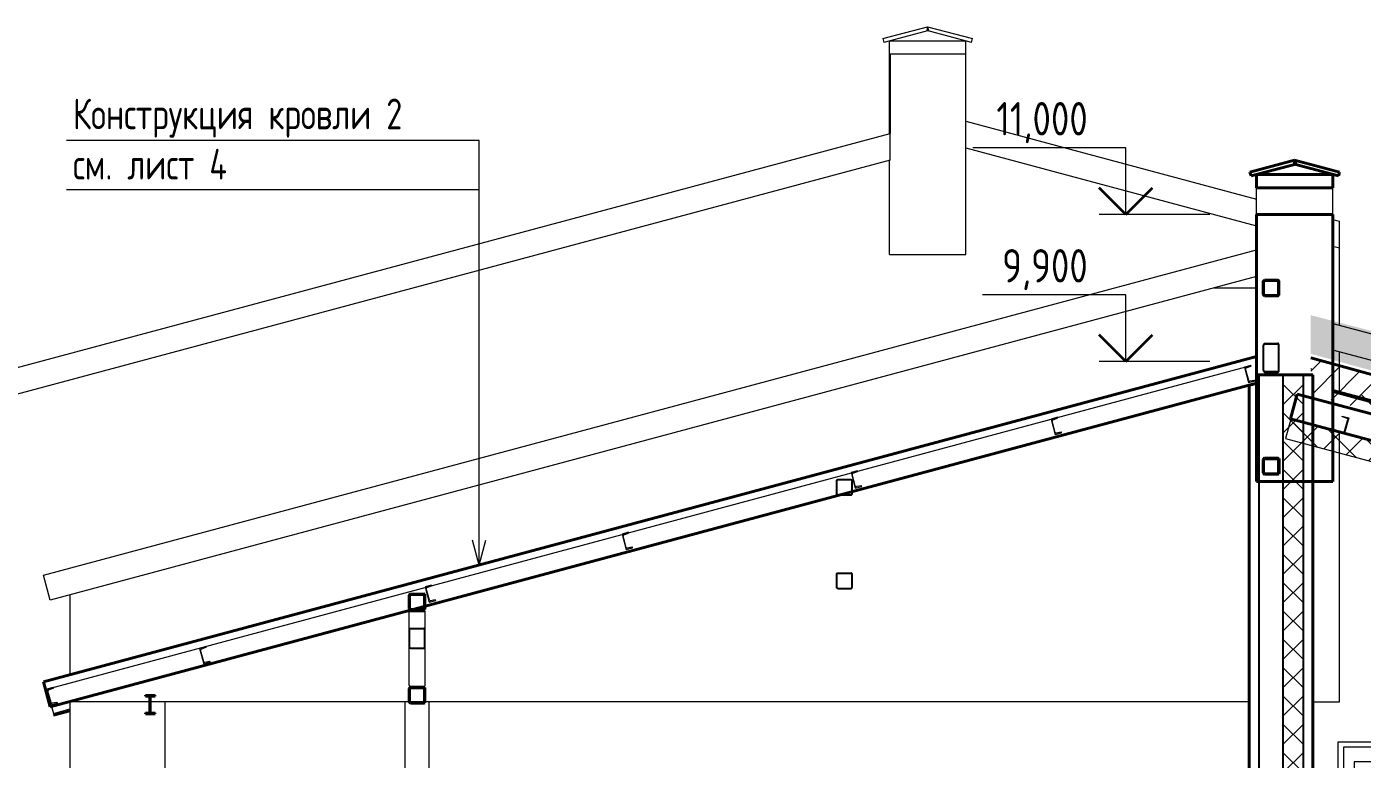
# Model space of a CAD drawing. Header units: millimetres. Extents: x 38742 to 132043, y -3942 to 12834.
# Drawn here: x 113421 to 123428, y 6778 to 12264 of the extents above; entities that cross this region are included whole.
import ezdxf

# ---------------------------------------------------------------- set-up
doc = ezdxf.new("R2010")
doc.units = ezdxf.units.MM
doc.header["$MEASUREMENT"] = 0
for name, color, linetype in [('- Спрятан', 7, 'Continuous'), ('Двери ArchiCAD', 7, 'Continuous'), ('колонны', 7, 'Continuous'), ('крыша', 7, 'Continuous'), ('Окна ArchiCAD', 7, 'Continuous'), ('отделка', 7, 'Continuous'), ('стены наруж', 7, 'Continuous'), ('стены02', 7, 'Continuous'), ('текст', 7, 'Continuous'), ('чертеж', 7, 'Continuous')]:
    doc.layers.add(name, color=color, linetype=linetype)
for name, color, linetype, lineweight in [('- Спрятан_Ном._пера__96', 7, 'Continuous', 13), ('- Спрятан_Ном._пера__98', 7, 'Continuous', 35), ('0_Ном._пера__95', 251, 'Continuous', 13), ('0_Ном._пера__97', 7, 'Continuous', 20), ('Двери ArchiCAD_Ном._пера__96', 7, 'Continuous', 13), ('Двери ArchiCAD_Ном._пера__97', 7, 'Continuous', 20), ('колонны_Ном._пера__96', 7, 'Continuous', 13), ('крыша_Ном._пера__96', 7, 'Continuous', 13), ('крыша_Ном._пера__97', 7, 'Continuous', 20), ('крыша_Ном._пера__99', 7, 'Continuous', 40), ('линии_Ном._пера__99', 7, 'Continuous', 40), ('Окна ArchiCAD_Ном._пера__96', 7, 'Continuous', 13), ('отделка_Ном._пера__96', 7, 'Continuous', 13), ('подп стены Инжзащита_Ном._пера__96', 7, 'Continuous', 13), ('подп стены Инжзащита_Ном._пера__97', 7, 'Continuous', 20), ('стены наруж_Ном._пера__1', 7, 'Continuous', 25), ('стены наруж_Ном._пера__95', 251, 'Continuous', 13), ('стены наруж_Ном._пера__99', 7, 'Continuous', 40), ('стены02_Ном._пера__91', 255, 'Continuous', 13), ('стены02_Ном._пера__96', 7, 'Continuous', 13), ('стены02_Ном._пера__99', 7, 'Continuous', 40), ('текст_Ном._пера__1', 7, 'Continuous', 25), ('текст_Ном._пера__96', 7, 'Continuous', 13), ('чертеж_Ном._пера__96', 7, 'Continuous', 13), ('чертеж_Ном._пера__98', 7, 'Continuous', 35)]:
    doc.layers.add(name, color=color, linetype=linetype, lineweight=lineweight)
doc.styles.add('СГЕНЕРИР_СТИЛЬ_1', font='gost_2_304-81_type.ttf')
pattern_1 = [(45, (50891.67, -142), (-106.06602, 106.06602), []), (135, (50891.67, -142), (106.06602, 106.06602), [])]

# ---------------------------------------------------------------- blocks, each defined once
blk = doc.blocks.new('Элемент разреза_61_3', base_point=(50892, -142))
at = {"layer": 'крыша_Ном._пера__99', "linetype": 'Continuous'}
for p, q in [((122891, 9327), (122941, 9513)), ((126147, 8654), (122941, 9513)), ((124751, 8828), (122891, 9327)), ((126097, 8467), (124817, 8810)), ((126097, 8467), (126147, 8654))]:
    blk.add_line(p, q, dxfattribs=at)
blk = doc.blocks.new('Элемент разреза_62_3', base_point=(50892, -142))
at = {"layer": 'крыша_Ном._пера__97', "linetype": 'Continuous'}
for p, q in [((123207, 10042), (126147, 9254)), ((126097, 9067), (123207, 9842)), ((126097, 9067), (126147, 9254))]:
    blk.add_line(p, q, dxfattribs=at)
blk = doc.blocks.new('Элемент разреза_66_3', base_point=(50892, -142))
at = {"layer": 'крыша_Ном._пера__99', "linetype": 'Continuous'}
for p, q in [((113547, 7358), (122637, 9794)), ((122637, 9594), (122637, 9794)), ((113597, 7171), (122637, 9594)), ((113597, 7171), (113547, 7358))]:
    blk.add_line(p, q, dxfattribs=at)
blk = doc.blocks.new('Элемент разреза_73_3', base_point=(50892, -142))
at = {"layer": 'колонны_Ном._пера__96', "linetype": 'Continuous'}
for p, q in [((116257, 4808), (116257, 7208)), ((116437, 4808), (116437, 7208))]:
    blk.add_line(p, q, dxfattribs=at)
blk = doc.blocks.new('Элемент разреза_74_3', base_point=(50892, -142))
at = {"layer": 'отделка_Ном._пера__96', "linetype": 'Continuous'}
for p, q in [((113747, 408), (113747, 7208)), ((114457, 7208), (114457, 4808))]:
    blk.add_line(p, q, dxfattribs=at)
blk = doc.blocks.new('Элемент разреза_78_3', base_point=(50892, -142))
at = {"layer": 'отделка_Ном._пера__96', "linetype": 'Continuous'}
for p, q in [((120457, 12058), (119891, 12058)), ((119891, 12058), (119891, 11465)), ((120457, 11558), (120457, 12058)), ((123257, 10028), (123257, 10608)), ((123257, 9534), (123257, 9828)), ((123257, 7208), (123257, 9228)), ((107747, 8012), (107747, 7208)), ((123057, 7208), (123257, 7208))]:
    blk.add_line(p, q, dxfattribs=at)
blk = doc.blocks.new('Элемент разреза_82_3', base_point=(50892, -142))
at = {"layer": 'крыша_Ном._пера__96', "linetype": 'Continuous'}
for p, q in [((113547, 8158), (122637, 10594)), ((122637, 10394), (113597, 7971)), ((113597, 7971), (113547, 8158))]:
    blk.add_line(p, q, dxfattribs=at)
blk = doc.blocks.new('Элемент разреза_83_3', base_point=(50892, -142))
at = {"layer": 'отделка_Ном._пера__96', "linetype": 'Continuous'}
for p, q in [((122318, 10308), (122637, 10308)), ((113747, 7412), (113747, 8012)), ((113747, 7208), (113747, 7212)), ((114345, 7208), (113747, 7208)), ((116288, 7208), (114350, 7208)), ((116403, 7208), (116293, 7208)), ((122582, 7208), (116408, 7208))]:
    blk.add_line(p, q, dxfattribs=at)
blk = doc.blocks.new('Элемент разреза_84_3', base_point=(50892, -142))
at = {"layer": 'крыша_Ном._пера__96', "linetype": 'Continuous'}
for p, q in [((107697, 8198), (119891, 11465)), ((119891, 11265), (119891, 11465)), ((119891, 11265), (107747, 8012)), ((107747, 8012), (107697, 8198))]:
    blk.add_line(p, q, dxfattribs=at)
blk = doc.blocks.new('Элемент разреза_90_3', base_point=(50892, -142))
at = {"layer": 'Двери ArchiCAD_Ном._пера__96', "linetype": 'Continuous'}
for p, q in [((123247, 4808), (123247, 6908)), ((123247, 6908), (124247, 6908)), ((124247, 6908), (124247, 4808))]:
    blk.add_line(p, q, dxfattribs=at)
at = {"layer": 'Двери ArchiCAD_Ном._пера__97', "linetype": 'Continuous'}
for p, q in [((123287, 6868), (123287, 4808)), ((124207, 6868), (123287, 6868)), ((124207, 4808), (124207, 6868)), ((123367, 6758), (123367, 5688)), ((124127, 6758), (123367, 6758)), ((124127, 5688), (124127, 6758)), ((123367, 5688), (124127, 5688)), ((123367, 5538), (123367, 4958)), ((124127, 5538), (123367, 5538)), ((124127, 4958), (124127, 5538)), ((123367, 4958), (124127, 4958))]:
    blk.add_line(p, q, dxfattribs=at)
blk = doc.blocks.new('Элемент разреза_101_3', base_point=(50892, -142))
at = {"layer": 'крыша_Ном._пера__96', "linetype": 'Continuous'}
for p, q in [((120457, 11558), (122637, 10974)), ((120457, 11358), (120457, 11558)), ((120457, 11358), (122637, 10774)), ((123207, 10821), (123257, 10808)), ((123257, 10608), (123257, 10808)), ((123207, 10621), (123257, 10608))]:
    blk.add_line(p, q, dxfattribs=at)
blk = doc.blocks.new('Элемент разреза_102_3', base_point=(50892, -142))
at = {"layer": 'стены02_Ном._пера__96', "linetype": 'Continuous'}
for p, q in [((119887, 11465), (119887, 12158)), ((119887, 12158), (120457, 12158)), ((120457, 12058), (120457, 12158)), ((120457, 10558), (120457, 11358)), ((119887, 10558), (119887, 11265)), ((119887, 10558), (120457, 10558))]:
    blk.add_line(p, q, dxfattribs=at)
blk = doc.blocks.new('Элемент разреза_103_3', base_point=(50892, -142))
at = {"layer": 'крыша_Ном._пера__96', "linetype": 'Continuous'}
for p, q in [((119837, 12175), (120172, 12264)), ((120180, 12236), (119845, 12147)), ((120180, 12236), (120172, 12264)), ((119837, 12175), (119845, 12147))]:
    blk.add_line(p, q, dxfattribs=at)
blk = doc.blocks.new('Элемент разреза_104_3', base_point=(50892, -142))
at = {"layer": 'крыша_Ном._пера__96', "linetype": 'Continuous'}
for p, q in [((120172, 12264), (120165, 12236)), ((120500, 12147), (120165, 12236)), ((120172, 12264), (120507, 12175)), ((120500, 12147), (120507, 12175))]:
    blk.add_line(p, q, dxfattribs=at)
blk = doc.blocks.new('Элемент разреза_105_3', base_point=(50892, -142))
at = {"layer": 'стены02_Ном._пера__99', "linetype": 'Continuous'}
for p, q in [((122637, 11158), (123207, 11158)), ((122637, 11058), (122637, 11158)), ((123207, 11058), (123207, 11158)), ((122637, 11058), (123207, 11058)), ((122637, 10858), (123207, 10858)), ((122637, 8858), (122637, 10858)), ((123207, 8858), (123207, 10858)), ((122637, 8858), (123207, 8858))]:
    blk.add_line(p, q, dxfattribs=at)
blk = doc.blocks.new('Элемент разреза_106_3', base_point=(50892, -142))
at = {"layer": 'крыша_Ном._пера__99', "linetype": 'Continuous'}
for p, q in [((122587, 11175), (122922, 11264)), ((122595, 11147), (122930, 11236)), ((122930, 11236), (122922, 11264)), ((122595, 11147), (122587, 11175))]:
    blk.add_line(p, q, dxfattribs=at)
blk = doc.blocks.new('Элемент разреза_107_3', base_point=(50892, -142))
at = {"layer": 'крыша_Ном._пера__99', "linetype": 'Continuous'}
for p, q in [((122922, 11234), (122922, 11264)), ((123257, 11175), (122922, 11264)), ((123250, 11147), (122922, 11234)), ((123250, 11147), (123257, 11175))]:
    blk.add_line(p, q, dxfattribs=at)
blk = doc.blocks.new('Элемент разреза_108_3', base_point=(50892, -142))
at = {"layer": 'Окна ArchiCAD_Ном._пера__96', "linetype": 'Continuous'}
for p, q in [((122637, 10858), (122637, 11058)), ((123207, 10858), (123207, 11058))]:
    blk.add_line(p, q, dxfattribs=at)
blk = doc.blocks.new('Элемент разреза_121_3', base_point=(50892, -142))
at = {"layer": '- Спрятан_Ном._пера__96', "linetype": 'Continuous', "lineweight": 25}
blk.add_hatch(color=7, dxfattribs=at).paths.add_polyline_path([(114384, 7118), (114384, 7125), (114357, 7125), (114352, 7127), (114350, 7132), (114350, 7244), (114352, 7249), (114357, 7251), (114384, 7251), (114384, 7258), (114311, 7258), (114311, 7251), (114338, 7251), (114343, 7249), (114345, 7244), (114345, 7132), (114343, 7127), (114338, 7125), (114311, 7125), (114311, 7118)])
at = {"layer": '- Спрятан_Ном._пера__98', "linetype": 'Continuous'}
for p, q in [((114311, 7258), (114384, 7258)), ((114311, 7251), (114311, 7258)), ((114311, 7251), (114338, 7251)), ((114343, 7249), (114338, 7251)), ((114345, 7244), (114343, 7249)), ((114345, 7132), (114345, 7244)), ((114350, 7244), (114352, 7249)), ((114350, 7132), (114350, 7244)), ((114352, 7249), (114357, 7251)), ((114357, 7251), (114384, 7251)), ((114384, 7251), (114384, 7258)), ((114311, 7125), (114338, 7125)), ((114311, 7118), (114311, 7125)), ((114311, 7118), (114384, 7118)), ((114338, 7125), (114343, 7127)), ((114343, 7127), (114345, 7132)), ((114352, 7127), (114350, 7132)), ((114357, 7125), (114352, 7127)), ((114357, 7125), (114384, 7125)), ((114384, 7118), (114384, 7125))]:
    blk.add_line(p, q, dxfattribs=at)
blk = doc.blocks.new('Элемент разреза_122_3', base_point=(50892, -142))
at = {"layer": '- Спрятан_Ном._пера__96', "linetype": 'Continuous'}
for p, q in [((113607, 7174), (113622, 7121)), ((113622, 7121), (113747, 7155)), ((113622, 7121), (113623, 7116)), ((113623, 7116), (113624, 7114)), ((113624, 7114), (113747, 7147)), ((113624, 7114), (113625, 7109)), ((113625, 7109), (113747, 7142)), ((113625, 7106), (113747, 7139)), ((113625, 7109), (113625, 7108)), ((113625, 7108), (113625, 7106)), ((113625, 7106), (113626, 7104)), ((113626, 7104), (113747, 7137))]:
    blk.add_line(p, q, dxfattribs=at)
blk = doc.blocks.new('Элемент разреза_123_3', base_point=(50892, -142))
at = {"layer": '- Спрятан_Ном._пера__96', "linetype": 'Continuous'}
for p, q in [((123207, 9548), (125916, 8822)), ((123207, 9546), (125915, 8821)), ((123207, 9543), (125914, 8817)), ((123207, 9536), (125913, 8811)), ((123207, 9527), (125910, 8802)), ((125910, 8802), (125912, 8808)), ((125912, 8808), (125913, 8811)), ((125913, 8811), (125914, 8817)), ((125914, 8817), (125915, 8818)), ((125915, 8821), (125916, 8822)), ((125915, 8818), (125915, 8821)), ((125889, 8723), (125910, 8802))]:
    blk.add_line(p, q, dxfattribs=at)
blk = doc.blocks.new('Элемент разреза_124_3', base_point=(50892, -142))
at = {"layer": '- Спрятан_Ном._пера__96', "linetype": 'Continuous', "lineweight": 25}
h = blk.add_hatch(color=7, dxfattribs=at)
h.paths.add_polyline_path([(116298, 7318), (116291, 7315), (116288, 7308), (116288, 7208), (116291, 7201), (116298, 7198), (116398, 7198), (116405, 7201), (116408, 7208), (116408, 7308), (116405, 7315), (116398, 7318)])
h.paths.add_polyline_path([(116298, 7313), (116398, 7313), (116401, 7312), (116403, 7308), (116403, 7208), (116401, 7204), (116398, 7203), (116298, 7203), (116294, 7204), (116293, 7208), (116293, 7308), (116294, 7312)], flags=0)
at = {"layer": '- Спрятан_Ном._пера__98', "linetype": 'Continuous'}
for p, q in [((116288, 7308), (116291, 7315)), ((116288, 7208), (116288, 7308)), ((116291, 7315), (116298, 7318)), ((116293, 7308), (116294, 7312)), ((116293, 7208), (116293, 7308)), ((116294, 7312), (116298, 7313)), ((116298, 7318), (116398, 7318)), ((116298, 7313), (116398, 7313)), ((116405, 7315), (116398, 7318)), ((116401, 7312), (116398, 7313)), ((116403, 7308), (116401, 7312)), ((116403, 7208), (116403, 7308)), ((116408, 7308), (116405, 7315)), ((116408, 7208), (116408, 7308)), ((116291, 7201), (116288, 7208)), ((116294, 7204), (116293, 7208)), ((116401, 7204), (116403, 7208)), ((116405, 7201), (116408, 7208)), ((116298, 7198), (116291, 7201)), ((116298, 7203), (116294, 7204)), ((116298, 7203), (116398, 7203)), ((116298, 7198), (116398, 7198)), ((116398, 7203), (116401, 7204)), ((116398, 7198), (116405, 7201))]:
    blk.add_line(p, q, dxfattribs=at)
blk = doc.blocks.new('Элемент разреза_125_3', base_point=(50892, -142))
at = {"layer": '- Спрятан_Ном._пера__96', "linetype": 'Continuous', "lineweight": 25}
h = blk.add_hatch(color=7, dxfattribs=at)
h.paths.add_polyline_path([(116298, 8018), (116291, 8015), (116288, 8008), (116288, 7908), (116291, 7901), (116298, 7898), (116398, 7898), (116405, 7901), (116408, 7908), (116408, 8008), (116405, 8015), (116398, 8018)])
h.paths.add_polyline_path([(116298, 8013), (116398, 8013), (116401, 8012), (116403, 8008), (116403, 7908), (116401, 7904), (116398, 7903), (116298, 7903), (116294, 7904), (116293, 7908), (116293, 8008), (116294, 8012)], flags=0)
at = {"layer": '- Спрятан_Ном._пера__98', "linetype": 'Continuous'}
for p, q in [((116288, 8008), (116291, 8015)), ((116288, 7908), (116288, 8008)), ((116291, 8015), (116298, 8018)), ((116293, 8008), (116294, 8012)), ((116293, 7908), (116293, 8008)), ((116294, 8012), (116298, 8013)), ((116298, 8018), (116398, 8018)), ((116298, 8013), (116398, 8013)), ((116405, 8015), (116398, 8018)), ((116401, 8012), (116398, 8013)), ((116403, 8008), (116401, 8012)), ((116403, 7908), (116403, 8008)), ((116408, 8008), (116405, 8015)), ((116408, 7908), (116408, 8008)), ((116291, 7901), (116288, 7908)), ((116294, 7904), (116293, 7908)), ((116401, 7904), (116403, 7908)), ((116405, 7901), (116408, 7908)), ((116298, 7898), (116291, 7901)), ((116298, 7903), (116294, 7904)), ((116298, 7903), (116398, 7903)), ((116298, 7898), (116398, 7898)), ((116398, 7903), (116401, 7904)), ((116398, 7898), (116405, 7901))]:
    blk.add_line(p, q, dxfattribs=at)
blk = doc.blocks.new('Элемент разреза_126_3', base_point=(50892, -142))
at = {"layer": '- Спрятан_Ном._пера__96', "linetype": 'Continuous'}
for p, q in [((116288, 7885), (116289, 7885)), ((116288, 7748), (116288, 7885)), ((116289, 7885), (116291, 7885)), ((116291, 7885), (116294, 7885)), ((116294, 7885), (116298, 7885)), ((116298, 7885), (116398, 7885)), ((116398, 7885), (116402, 7885)), ((116402, 7885), (116405, 7885)), ((116405, 7885), (116407, 7885)), ((116407, 7885), (116408, 7885)), ((116408, 7748), (116408, 7885)), ((116288, 7331), (116288, 7334)), ((116288, 7331), (116289, 7331)), ((116407, 7331), (116408, 7331)), ((116408, 7331), (116408, 7334))]:
    blk.add_line(p, q, dxfattribs=at)
blk = doc.blocks.new('Элемент разреза_127_3', base_point=(50892, -142))
at = {"layer": '- Спрятан_Ном._пера__96', "linetype": 'Continuous'}
h = blk.add_hatch(color=256, dxfattribs=at)
h.paths.add_polyline_path([(116398, 7607), (116402, 7608), (116405, 7611), (116407, 7615), (116408, 7620), (116408, 7748), (116407, 7753), (116405, 7757), (116402, 7760), (116398, 7761), (116298, 7761), (116294, 7760), (116291, 7757), (116289, 7753), (116288, 7748), (116288, 7620), (116289, 7615), (116291, 7611), (116294, 7608), (116298, 7607)])
h.paths.add_polyline_path([(116398, 7614), (116298, 7614), (116296, 7614), (116294, 7615), (116293, 7618), (116293, 7620), (116293, 7748), (116293, 7751), (116294, 7753), (116296, 7754), (116298, 7754), (116398, 7754), (116400, 7754), (116401, 7753), (116402, 7751), (116403, 7748), (116403, 7620), (116402, 7618), (116401, 7615), (116400, 7614)], flags=0)
for p, q in [((116288, 7748), (116289, 7753)), ((116288, 7620), (116288, 7748)), ((116289, 7753), (116291, 7757)), ((116291, 7757), (116294, 7760)), ((116293, 7751), (116294, 7753)), ((116293, 7748), (116293, 7751)), ((116293, 7620), (116293, 7748)), ((116294, 7760), (116298, 7761)), ((116294, 7753), (116296, 7754)), ((116296, 7754), (116298, 7754)), ((116298, 7761), (116398, 7761)), ((116298, 7754), (116398, 7754)), ((116402, 7760), (116398, 7761)), ((116400, 7754), (116398, 7754)), ((116401, 7753), (116400, 7754)), ((116402, 7751), (116401, 7753)), ((116405, 7757), (116402, 7760)), ((116403, 7748), (116402, 7751)), ((116403, 7620), (116403, 7748)), ((116407, 7753), (116405, 7757)), ((116408, 7748), (116407, 7753)), ((116408, 7620), (116408, 7748)), ((116288, 7334), (116288, 7620)), ((116289, 7615), (116288, 7620)), ((116291, 7611), (116289, 7615)), ((116294, 7608), (116291, 7611)), ((116293, 7618), (116293, 7620)), ((116294, 7615), (116293, 7618)), ((116296, 7614), (116294, 7615)), ((116298, 7607), (116294, 7608)), ((116298, 7614), (116296, 7614)), ((116298, 7614), (116398, 7614)), ((116298, 7607), (116398, 7607)), ((116398, 7614), (116400, 7614)), ((116398, 7607), (116402, 7608)), ((116400, 7614), (116401, 7615)), ((116401, 7615), (116402, 7618)), ((116402, 7618), (116403, 7620)), ((116402, 7608), (116405, 7611)), ((116405, 7611), (116407, 7615)), ((116407, 7615), (116408, 7620)), ((116408, 7334), (116408, 7620)), ((116288, 7334), (116289, 7331)), ((116289, 7331), (116291, 7328)), ((116291, 7328), (116294, 7327)), ((116294, 7327), (116298, 7326)), ((116298, 7326), (116398, 7326)), ((116398, 7326), (116402, 7327)), ((116402, 7327), (116405, 7328)), ((116405, 7328), (116407, 7331)), ((116407, 7331), (116408, 7334))]:
    blk.add_line(p, q, dxfattribs=at)
blk = doc.blocks.new('Элемент разреза_128_3', base_point=(50892, -142))
at = {"layer": '- Спрятан_Ном._пера__96', "linetype": 'Continuous'}
for p, q in [((116291, 7888), (116289, 7885)), ((116289, 7885), (116289, 7885)), ((116294, 7889), (116291, 7888)), ((116298, 7890), (116294, 7889)), ((116398, 7890), (116298, 7890)), ((116402, 7889), (116398, 7890)), ((116405, 7888), (116402, 7889)), ((116407, 7885), (116405, 7888)), ((116407, 7885), (116407, 7885))]:
    blk.add_line(p, q, dxfattribs=at)
blk = doc.blocks.new('Элемент разреза_129_3', base_point=(50892, -142))
at = {"layer": '- Спрятан_Ном._пера__96', "linetype": 'Continuous'}
h = blk.add_hatch(color=256, dxfattribs=at)
h.paths.add_polyline_path([(119598, 8175), (119498, 8175), (119494, 8174), (119491, 8172), (119488, 8169), (119488, 8165), (119488, 8065), (119488, 8061), (119491, 8058), (119494, 8056), (119498, 8055), (119598, 8055), (119601, 8056), (119605, 8058), (119607, 8061), (119608, 8065), (119608, 8165), (119607, 8169), (119605, 8172), (119601, 8174)])
h.paths.add_polyline_path([(119598, 8170), (119599, 8170), (119601, 8169), (119602, 8167), (119603, 8165), (119603, 8065), (119602, 8063), (119601, 8062), (119599, 8061), (119598, 8060), (119498, 8060), (119496, 8061), (119494, 8062), (119493, 8063), (119493, 8065), (119493, 8165), (119493, 8167), (119494, 8169), (119496, 8170), (119498, 8170)], flags=0)
for p, q in [((119488, 8169), (119491, 8172)), ((119488, 8165), (119488, 8169)), ((119488, 8065), (119488, 8165)), ((119491, 8172), (119494, 8174)), ((119493, 8167), (119494, 8169)), ((119493, 8165), (119493, 8167)), ((119493, 8065), (119493, 8165)), ((119494, 8174), (119498, 8175)), ((119494, 8169), (119496, 8170)), ((119496, 8170), (119498, 8170)), ((119498, 8175), (119598, 8175)), ((119498, 8170), (119598, 8170)), ((119601, 8174), (119598, 8175)), ((119599, 8170), (119598, 8170)), ((119601, 8169), (119599, 8170)), ((119605, 8172), (119601, 8174)), ((119602, 8167), (119601, 8169)), ((119603, 8165), (119602, 8167)), ((119603, 8065), (119603, 8165)), ((119607, 8169), (119605, 8172)), ((119608, 8165), (119607, 8169)), ((119608, 8065), (119608, 8165)), ((119488, 8061), (119488, 8065)), ((119491, 8058), (119488, 8061)), ((119494, 8056), (119491, 8058)), ((119493, 8063), (119493, 8065)), ((119494, 8062), (119493, 8063)), ((119496, 8061), (119494, 8062)), ((119498, 8055), (119494, 8056)), ((119498, 8060), (119496, 8061)), ((119498, 8060), (119598, 8060)), ((119498, 8055), (119598, 8055)), ((119598, 8060), (119599, 8061)), ((119598, 8055), (119601, 8056)), ((119599, 8061), (119601, 8062)), ((119601, 8062), (119602, 8063)), ((119601, 8056), (119605, 8058)), ((119602, 8063), (119603, 8065)), ((119605, 8058), (119607, 8061)), ((119607, 8061), (119608, 8065))]:
    blk.add_line(p, q, dxfattribs=at)
blk = doc.blocks.new('Элемент разреза_130_3', base_point=(50892, -142))
at = {"layer": '- Спрятан_Ном._пера__96', "linetype": 'Continuous'}
h = blk.add_hatch(color=256, dxfattribs=at)
h.paths.add_polyline_path([(119598, 8875), (119498, 8875), (119494, 8874), (119491, 8872), (119488, 8869), (119488, 8865), (119488, 8765), (119488, 8761), (119491, 8758), (119494, 8756), (119498, 8755), (119598, 8755), (119601, 8756), (119605, 8758), (119607, 8761), (119608, 8765), (119608, 8865), (119607, 8869), (119605, 8872), (119601, 8874)])
h.paths.add_polyline_path([(119598, 8870), (119599, 8870), (119601, 8869), (119602, 8867), (119603, 8865), (119603, 8765), (119602, 8763), (119601, 8762), (119599, 8761), (119598, 8760), (119498, 8760), (119496, 8761), (119494, 8762), (119493, 8763), (119493, 8765), (119493, 8865), (119493, 8867), (119494, 8869), (119496, 8870), (119498, 8870)], flags=0)
for p, q in [((119488, 8869), (119491, 8872)), ((119488, 8865), (119488, 8869)), ((119488, 8765), (119488, 8865)), ((119491, 8872), (119494, 8874)), ((119493, 8867), (119494, 8869)), ((119493, 8865), (119493, 8867)), ((119493, 8765), (119493, 8865)), ((119494, 8874), (119498, 8875)), ((119494, 8869), (119496, 8870)), ((119496, 8870), (119498, 8870)), ((119498, 8875), (119598, 8875)), ((119498, 8870), (119598, 8870)), ((119601, 8874), (119598, 8875)), ((119599, 8870), (119598, 8870)), ((119601, 8869), (119599, 8870)), ((119605, 8872), (119601, 8874)), ((119602, 8867), (119601, 8869)), ((119603, 8865), (119602, 8867)), ((119603, 8765), (119603, 8865)), ((119607, 8869), (119605, 8872)), ((119608, 8865), (119607, 8869)), ((119608, 8765), (119608, 8865)), ((119488, 8761), (119488, 8765)), ((119491, 8758), (119488, 8761)), ((119494, 8756), (119491, 8758)), ((119493, 8763), (119493, 8765)), ((119494, 8762), (119493, 8763)), ((119496, 8761), (119494, 8762)), ((119498, 8755), (119494, 8756)), ((119498, 8760), (119496, 8761)), ((119498, 8760), (119598, 8760)), ((119498, 8755), (119598, 8755)), ((119598, 8760), (119599, 8761)), ((119598, 8755), (119601, 8756)), ((119599, 8761), (119601, 8762)), ((119601, 8762), (119602, 8763)), ((119601, 8756), (119605, 8758)), ((119602, 8763), (119603, 8765)), ((119605, 8758), (119607, 8761)), ((119607, 8761), (119608, 8765))]:
    blk.add_line(p, q, dxfattribs=at)
blk = doc.blocks.new('Элемент разреза_131_3', base_point=(50892, -142))
at = {"layer": '- Спрятан_Ном._пера__96', "linetype": 'Continuous', "lineweight": 25}
h = blk.add_hatch(color=7, dxfattribs=at)
h.paths.add_polyline_path([(122697, 9033), (122690, 9030), (122687, 9023), (122687, 8923), (122690, 8916), (122697, 8913), (122797, 8913), (122804, 8916), (122807, 8923), (122807, 9023), (122804, 9030), (122797, 9033)])
h.paths.add_polyline_path([(122697, 9028), (122797, 9028), (122801, 9027), (122802, 9023), (122802, 8923), (122801, 8919), (122797, 8918), (122697, 8918), (122694, 8919), (122692, 8923), (122692, 9023), (122694, 9027)], flags=0)
at = {"layer": '- Спрятан_Ном._пера__98', "linetype": 'Continuous'}
for p, q in [((122687, 9023), (122690, 9030)), ((122687, 8923), (122687, 9023)), ((122690, 9030), (122697, 9033)), ((122692, 9023), (122694, 9027)), ((122692, 8923), (122692, 9023)), ((122694, 9027), (122697, 9028)), ((122697, 9033), (122797, 9033)), ((122697, 9028), (122797, 9028)), ((122804, 9030), (122797, 9033)), ((122801, 9027), (122797, 9028)), ((122802, 9023), (122801, 9027)), ((122802, 8923), (122802, 9023)), ((122807, 9023), (122804, 9030)), ((122807, 8923), (122807, 9023)), ((122690, 8916), (122687, 8923)), ((122697, 8913), (122690, 8916)), ((122694, 8919), (122692, 8923)), ((122697, 8918), (122694, 8919)), ((122697, 8918), (122797, 8918)), ((122697, 8913), (122797, 8913)), ((122797, 8918), (122801, 8919)), ((122797, 8913), (122804, 8916)), ((122801, 8919), (122802, 8923)), ((122804, 8916), (122807, 8923))]:
    blk.add_line(p, q, dxfattribs=at)
blk = doc.blocks.new('Элемент разреза_132_3', base_point=(50892, -142))
at = {"layer": '- Спрятан_Ном._пера__96', "linetype": 'Continuous', "lineweight": 25}
h = blk.add_hatch(color=7, dxfattribs=at)
h.paths.add_polyline_path([(122697, 10368), (122690, 10365), (122687, 10358), (122687, 10258), (122690, 10251), (122697, 10248), (122797, 10248), (122804, 10251), (122807, 10258), (122807, 10358), (122804, 10365), (122797, 10368)])
h.paths.add_polyline_path([(122697, 10363), (122797, 10363), (122801, 10362), (122802, 10358), (122802, 10258), (122801, 10254), (122797, 10253), (122697, 10253), (122694, 10254), (122692, 10258), (122692, 10358), (122694, 10362)], flags=0)
at = {"layer": '- Спрятан_Ном._пера__98', "linetype": 'Continuous'}
for p, q in [((122687, 10358), (122690, 10365)), ((122687, 10258), (122687, 10358)), ((122690, 10365), (122697, 10368)), ((122692, 10358), (122694, 10362)), ((122692, 10258), (122692, 10358)), ((122694, 10362), (122697, 10363)), ((122697, 10368), (122797, 10368)), ((122697, 10363), (122797, 10363)), ((122804, 10365), (122797, 10368)), ((122801, 10362), (122797, 10363)), ((122802, 10358), (122801, 10362)), ((122802, 10258), (122802, 10358)), ((122807, 10358), (122804, 10365)), ((122807, 10258), (122807, 10358)), ((122690, 10251), (122687, 10258)), ((122697, 10248), (122690, 10251)), ((122694, 10254), (122692, 10258)), ((122697, 10253), (122694, 10254)), ((122697, 10253), (122797, 10253)), ((122697, 10248), (122797, 10248)), ((122797, 10253), (122801, 10254)), ((122797, 10248), (122804, 10251)), ((122801, 10254), (122802, 10258)), ((122804, 10251), (122807, 10258))]:
    blk.add_line(p, q, dxfattribs=at)
blk = doc.blocks.new('Элемент разреза_133_3', base_point=(50892, -142))
at = {"layer": '- Спрятан_Ном._пера__96', "linetype": 'Continuous'}
h = blk.add_hatch(color=256, dxfattribs=at)
h.paths.add_polyline_path([(122797, 9676), (122801, 9677), (122804, 9681), (122807, 9687), (122807, 9694), (122807, 9877), (122807, 9884), (122804, 9890), (122801, 9894), (122797, 9895), (122697, 9895), (122694, 9894), (122690, 9890), (122688, 9884), (122687, 9877), (122687, 9694), (122688, 9687), (122690, 9681), (122694, 9677), (122697, 9676)])
h.paths.add_polyline_path([(122797, 9685), (122697, 9685), (122695, 9686), (122694, 9688), (122693, 9691), (122692, 9694), (122692, 9877), (122693, 9880), (122694, 9883), (122695, 9885), (122697, 9886), (122797, 9886), (122799, 9885), (122801, 9883), (122802, 9880), (122802, 9877), (122802, 9694), (122802, 9691), (122801, 9688), (122799, 9686)], flags=0)
for p, q in [((122687, 9877), (122688, 9884)), ((122687, 9694), (122687, 9877)), ((122688, 9884), (122690, 9890)), ((122690, 9890), (122694, 9894)), ((122692, 9877), (122693, 9880)), ((122692, 9694), (122692, 9877)), ((122693, 9880), (122694, 9883)), ((122694, 9894), (122697, 9895)), ((122694, 9883), (122695, 9885)), ((122695, 9885), (122697, 9886)), ((122697, 9895), (122797, 9895)), ((122697, 9886), (122797, 9886)), ((122801, 9894), (122797, 9895)), ((122799, 9885), (122797, 9886)), ((122801, 9883), (122799, 9885)), ((122804, 9890), (122801, 9894)), ((122802, 9880), (122801, 9883)), ((122802, 9877), (122802, 9880)), ((122802, 9694), (122802, 9877)), ((122807, 9884), (122804, 9890)), ((122807, 9877), (122807, 9884)), ((122807, 9694), (122807, 9877)), ((122688, 9687), (122687, 9694)), ((122690, 9681), (122688, 9687)), ((122694, 9677), (122690, 9681)), ((122693, 9691), (122692, 9694)), ((122694, 9688), (122693, 9691)), ((122695, 9686), (122694, 9688)), ((122697, 9676), (122694, 9677)), ((122697, 9685), (122695, 9686)), ((122697, 9685), (122797, 9685)), ((122697, 9676), (122797, 9676)), ((122797, 9685), (122799, 9686)), ((122797, 9676), (122801, 9677)), ((122799, 9686), (122801, 9688)), ((122801, 9688), (122802, 9691)), ((122801, 9677), (122804, 9681)), ((122802, 9691), (122802, 9694)), ((122804, 9681), (122807, 9687)), ((122807, 9687), (122807, 9694))]:
    blk.add_line(p, q, dxfattribs=at)
blk = doc.blocks.new('Отметка высоты (ГОСТ)[29]_3', base_point=(121656, 10858))
at = {"layer": 'чертеж_Ном._пера__96', "linetype": 'Continuous'}
for p, q in [((121656, 11358), (120510, 11358)), ((121656, 10858), (121656, 11358)), ((122287, 10858), (121456, 10858))]:
    blk.add_line(p, q, dxfattribs=at)
at = {"layer": 'чертеж_Ном._пера__98', "linetype": 'Continuous'}
for q in [(121456, 11058), (121856, 11058)]:
    blk.add_line((121656, 10858), q, dxfattribs=at)
at = {"layer": 'чертеж_Ном._пера__96', "insert": (121456, 11392), "char_height": 250, "attachment_point": 9, "style": 'СГЕНЕРИР_СТИЛЬ_1'}
blk.add_mtext('{11,000\\A1{\\H.66x;\\S^  ;}}', dxfattribs=at)
blk = doc.blocks.new('Отметка высоты (ГОСТ)[35]_3', base_point=(121656, 9758))
at = {"layer": 'чертеж_Ном._пера__96', "linetype": 'Continuous'}
for p, q in [((121656, 10258), (120583, 10258)), ((121656, 9758), (121656, 10258)), ((122287, 9758), (121456, 9758))]:
    blk.add_line(p, q, dxfattribs=at)
at = {"layer": 'чертеж_Ном._пера__98', "linetype": 'Continuous'}
for q in [(121456, 9958), (121856, 9958)]:
    blk.add_line((121656, 9758), q, dxfattribs=at)
at = {"layer": 'чертеж_Ном._пера__96', "insert": (121456, 10291), "char_height": 250, "attachment_point": 9, "style": 'СГЕНЕРИР_СТИЛЬ_1'}
blk.add_mtext('{9,900\\A1{\\H.66x;\\S^  ;}}', dxfattribs=at)
blk = doc.blocks.new('Линия_3_3', base_point=(116811, 8233))
at = {"layer": 'текст_Ном._пера__96', "linetype": 'Continuous'}
for q in [(116811, 11413), (116761, 8419), (116861, 8419)]:
    blk.add_line((116811, 8233), q, dxfattribs=at)
blk = doc.blocks.new('Элемент разреза_136_3', base_point=(50892, -142))
at = {"layer": 'стены наруж_Ном._пера__95', "linetype": 'Continuous'}
h = blk.add_hatch(dxfattribs=at)
h.set_pattern_fill('УТЕПЛИТ_МЕЛКИЙ_0003', color=256, style=0, pattern_type=2)
h.set_pattern_definition(pattern_1)
h.paths.add_polyline_path([(122837, 4808), (122987, 4808), (122987, 9658), (122837, 9658)])
at = {"layer": 'стены наруж_Ном._пера__1', "linetype": 'Continuous'}
for p, q in [((122657, 4808), (122657, 9658)), ((122657, 4808), (122657, 9658)), ((122837, 4808), (122837, 9658)), ((122837, 4808), (122837, 9658)), ((122987, 4808), (122987, 9658)), ((122987, 4808), (122987, 9658))]:
    blk.add_line(p, q, dxfattribs=at)
at = {"layer": 'стены наруж_Ном._пера__99', "linetype": 'Continuous'}
for p, q in [((122637, 9594), (122637, 9658)), ((122637, 9658), (122657, 9658)), ((122657, 9658), (122837, 9658)), ((122837, 9658), (122987, 9658)), ((122987, 9658), (123037, 9658)), ((123037, 9658), (123057, 9658)), ((123057, 4808), (123057, 9658)), ((122582, 9579), (122607, 9586)), ((122582, 4808), (122582, 9579)), ((122607, 9586), (122637, 9594)), ((122687, 9023), (122690, 9030)), ((122687, 8923), (122687, 9023)), ((122690, 9030), (122697, 9033)), ((122697, 9033), (122797, 9033)), ((122804, 9030), (122797, 9033)), ((122807, 9023), (122804, 9030)), ((122807, 8923), (122807, 9023)), ((122690, 8916), (122687, 8923)), ((122697, 8913), (122690, 8916)), ((122697, 8913), (122797, 8913)), ((122797, 8913), (122804, 8916)), ((122804, 8916), (122807, 8923)), ((122582, 4808), (122607, 4808)), ((122607, 4808), (122657, 4808)), ((122807, 4808), (122837, 4808)), ((122837, 4808), (122987, 4808)), ((122987, 4808), (123037, 4808)), ((123037, 4808), (123057, 4808))]:
    blk.add_line(p, q, dxfattribs=at)

msp = doc.modelspace()

# ---------------------------------------------------------------- hatches: boundary and pattern name
at = {"layer": '0_Ном._пера__95', "linetype": 'Continuous'}
for points in [[(122577, 9599), (122625, 9611.8), (122624.4, 9614.2, 0.3888787), (122621.4, 9616), (122584.9, 9609.6, -0.3888787), (122577.1, 9614.6), (122553.9, 9701.5, -0.3888787), (122558.1, 9709.7), (122592.9, 9722.3, 0.3888787), (122594.6, 9725.4), (122593.9, 9727.7), (122545.9, 9714.9)], [(121127.7, 9210.6), (121175.7, 9223.5), (121175, 9225.8, 0.3888787), (121172.1, 9227.7), (121135.6, 9221.3, -0.3888787), (121127.8, 9226.2), (121104.5, 9313.1, -0.3888787), (121108.8, 9321.3), (121143.6, 9334, 0.3888787), (121145.2, 9337.1), (121144.6, 9339.4), (121096.6, 9326.5)], [(123295.8, 9219.9), (123247.8, 9232.8), (123248.4, 9235.2, -0.3888787), (123251.3, 9237), (123287.8, 9230.6, 0.3888787), (123295.6, 9235.6), (123318.9, 9322.4, 0.3888787), (123314.6, 9330.6), (123279.8, 9343.3, -0.3888787), (123278.2, 9346.4), (123278.8, 9348.7), (123326.9, 9335.9)], [(119629.7, 8809.3), (119677.8, 8822.1), (119677.1, 8824.5, 0.3888787), (119674.2, 8826.3), (119637.7, 8819.9, -0.3888787), (119629.9, 8824.9), (119606.6, 8911.7, -0.3888787), (119610.9, 8920), (119645.7, 8932.6, 0.3888787), (119647.3, 8935.7), (119646.7, 8938), (119598.7, 8925.2)], [(117913.5, 8349.4), (117961.5, 8362.3), (117960.9, 8364.6, 0.3888787), (117957.9, 8366.5), (117921.4, 8360, -0.3888787), (117913.6, 8365), (117890.3, 8451.9, -0.3888787), (117894.6, 8460.1), (117929.4, 8472.7, 0.3888787), (117931.1, 8475.8), (117930.4, 8478.2), (117882.4, 8465.3)], [(116437.9, 7954), (116486, 7966.9), (116485.3, 7969.2, 0.3888787), (116482.4, 7971.1), (116445.9, 7964.7, -0.3888787), (116438.1, 7969.6), (116414.8, 8056.5, -0.3888787), (116419.1, 8064.7), (116453.9, 8077.4, 0.3888787), (116455.5, 8080.5), (116454.9, 8082.8), (116406.9, 8069.9)], [(114747.3, 7493.2), (114795.4, 7506.1), (114794.7, 7508.4, 0.3888787), (114791.8, 7510.3), (114755.3, 7503.8, -0.3888787), (114747.5, 7508.8), (114724.2, 7595.7, -0.3888787), (114728.5, 7603.9), (114763.3, 7616.6, 0.3888787), (114764.9, 7619.6), (114764.3, 7622), (114716.3, 7609.1)], [(113603.7, 7186.8), (113651.7, 7199.6), (113651.1, 7202, 0.3888787), (113648.2, 7203.8), (113611.7, 7197.4, -0.3888787), (113603.9, 7202.4), (113580.6, 7289.2, -0.3888787), (113584.9, 7297.5), (113619.7, 7310.1, 0.3888787), (113621.3, 7313.2), (113620.7, 7315.5), (113572.7, 7302.7)]]:
    msp.add_hatch(color=256, dxfattribs=at).paths.add_polyline_path(points)
at = {"layer": 'подп стены Инжзащита_Ном._пера__97', "linetype": 'Continuous'}
h = msp.add_hatch(dxfattribs=at)
h.set_pattern_fill('УТЕПЛИТ_МЕЛКИЙ_0003', color=256, style=0, pattern_type=2)
h.set_pattern_definition(pattern_1)
h.paths.add_polyline_path([(124748.3, 8828.8), (122892.2, 9326.1), (122853.4, 9181.2), (124748.3, 8673.5)])
at = {"layer": 'стены02_Ном._пера__91', "linetype": 'Continuous'}
msp.add_hatch(color=256, dxfattribs=at).paths.add_polyline_path([(123042.3, 10104.3), (126564.3, 9190), (126480.4, 8871), (123042.3, 9814.8)])
at = {"layer": 'стены02_Ном._пера__96', "linetype": 'Continuous'}
h = msp.add_hatch(dxfattribs=at)
h.set_pattern_fill('EARTH_0003', color=256, style=0, pattern_type=2)
h.set_pattern_definition([(45, (50891.67, -142), (-275.7716, 275.7716), []), (45, (50799.75, -50.1), (-551.543, 551.543), []), (45, (50707.8, 41.86), (-551.543, 551.543), []), (135, (50615.9, 133.78), (91.92388, 91.92388), [390, -390])])
h.paths.add_polyline_path([(123042.3, 9785.9), (126562.4, 8819.6), (126494.7, 8562.3), (123042.3, 9510)])

# ---------------------------------------------------------------- linework, layer by layer
at = {"layer": '0_Ном._пера__97', "linetype": 'Continuous'}
for p, q in [((122593.9, 9727.7), (122545.9, 9714.9)), ((122545.9, 9714.9), (122577, 9599)), ((122558.1, 9709.7), (122592.9, 9722.3)), ((122594.6, 9725.4), (122593.9, 9727.7)), ((122577.1, 9614.6), (122553.9, 9701.5)), ((122577, 9599), (122625, 9611.8)), ((122621.4, 9616), (122584.9, 9609.6)), ((122625, 9611.8), (122624.4, 9614.2)), ((121144.6, 9339.4), (121096.6, 9326.5)), ((121096.6, 9326.5), (121127.7, 9210.6)), ((121127.8, 9226.2), (121104.5, 9313.1)), ((121108.8, 9321.3), (121143.6, 9334)), ((121145.2, 9337.1), (121144.6, 9339.4)), ((123278.2, 9346.4), (123278.8, 9348.7)), ((123278.8, 9348.7), (123326.9, 9335.9)), ((123314.6, 9330.6), (123279.8, 9343.3)), ((123295.6, 9235.6), (123318.9, 9322.4)), ((123326.9, 9335.9), (123295.8, 9219.9)), ((121127.7, 9210.6), (121175.7, 9223.5)), ((121172.1, 9227.7), (121135.6, 9221.3)), ((121175.7, 9223.5), (121175, 9225.8)), ((123247.8, 9232.8), (123248.4, 9235.2)), ((123295.8, 9219.9), (123247.8, 9232.8)), ((123251.3, 9237), (123287.8, 9230.6)), ((119646.7, 8938), (119598.7, 8925.2)), ((119598.7, 8925.2), (119629.7, 8809.3)), ((119629.9, 8824.9), (119606.6, 8911.7)), ((119610.9, 8920), (119645.7, 8932.6)), ((119647.3, 8935.7), (119646.7, 8938)), ((119629.7, 8809.3), (119677.8, 8822.1)), ((119674.2, 8826.3), (119637.7, 8819.9)), ((119677.8, 8822.1), (119677.1, 8824.5)), ((117930.4, 8478.2), (117882.4, 8465.3)), ((117882.4, 8465.3), (117913.5, 8349.4)), ((117913.6, 8365), (117890.3, 8451.9)), ((117894.6, 8460.1), (117929.4, 8472.7)), ((117931.1, 8475.8), (117930.4, 8478.2)), ((117913.5, 8349.4), (117961.5, 8362.3)), ((117957.9, 8366.5), (117921.4, 8360)), ((117961.5, 8362.3), (117960.9, 8364.6)), ((116454.9, 8082.8), (116406.9, 8069.9)), ((116406.9, 8069.9), (116437.9, 7954)), ((116438.1, 7969.6), (116414.8, 8056.5)), ((116419.1, 8064.7), (116453.9, 8077.4)), ((116455.5, 8080.5), (116454.9, 8082.8)), ((116437.9, 7954), (116486, 7966.9)), ((116482.4, 7971.1), (116445.9, 7964.7)), ((116486, 7966.9), (116485.3, 7969.2)), ((114764.3, 7622), (114716.3, 7609.1)), ((114716.3, 7609.1), (114747.3, 7493.2)), ((114728.5, 7603.9), (114763.3, 7616.6)), ((114764.9, 7619.6), (114764.3, 7622)), ((114747.5, 7508.8), (114724.2, 7595.7)), ((114747.3, 7493.2), (114795.4, 7506.1)), ((114791.8, 7510.3), (114755.3, 7503.8)), ((114795.4, 7506.1), (114794.7, 7508.4)), ((113620.7, 7315.5), (113572.7, 7302.7)), ((113584.9, 7297.5), (113619.7, 7310.1)), ((113621.3, 7313.2), (113620.7, 7315.5)), ((113572.7, 7302.7), (113603.7, 7186.8)), ((113603.9, 7202.4), (113580.6, 7289.2)), ((113603.7, 7186.8), (113651.7, 7199.6)), ((113648.2, 7203.8), (113611.7, 7197.4)), ((113651.7, 7199.6), (113651.1, 7202))]:
    msp.add_line(p, q, dxfattribs=at)
for centre, radius, start, end in [((122560.5, 9703.2), 6.86, 109.99999, 194.99999), ((122592.1, 9724.7), 2.57, 289.98394, 14.98394), ((122583.8, 9616.3), 6.86, 195.01892, 280.01892), ((122621.9, 9613.5), 2.57, 14.99999, 99.99999), ((121111.2, 9314.9), 6.86, 109.99999, 194.99999), ((121142.8, 9336.4), 2.57, 289.98394, 14.98394), ((123280.7, 9345.7), 2.57, 165.01606, 250.01606), ((123312.3, 9324.2), 6.86, 345.00001, 70.00001), ((121134.4, 9228), 6.86, 195.01892, 280.01892), ((121172.6, 9225.2), 2.57, 14.99999, 99.99999), ((123250.9, 9234.5), 2.57, 80.00001, 165.00001), ((123289, 9237.3), 6.86, 259.98108, 344.98108), ((119613.2, 8913.5), 6.86, 109.99999, 194.99999), ((119644.8, 8935), 2.57, 289.98394, 14.98394), ((119636.5, 8826.6), 6.86, 195.01892, 280.01892), ((119674.6, 8823.8), 2.57, 14.99999, 99.99999), ((117897, 8453.6), 6.86, 109.99999, 194.99999), ((117928.6, 8475.2), 2.57, 289.98394, 14.98394), ((117920.3, 8366.8), 6.86, 195.01892, 280.01892), ((117958.4, 8363.9), 2.57, 14.99999, 99.99999), ((116421.5, 8058.3), 6.86, 109.99999, 194.99999), ((116453.1, 8079.8), 2.57, 289.98394, 14.98394), ((116444.7, 7971.4), 6.86, 195.01892, 280.01892), ((116482.9, 7968.6), 2.57, 14.99999, 99.99999), ((114762.4, 7619), 2.57, 289.98394, 14.98394), ((114730.8, 7597.5), 6.86, 109.99999, 194.99999), ((114754.1, 7510.6), 6.86, 195.01892, 280.01892), ((114792.2, 7507.7), 2.57, 14.99999, 99.99999), ((113618.8, 7312.5), 2.57, 289.98394, 14.98394), ((113587.2, 7291), 6.86, 109.99999, 194.99999), ((113610.5, 7204.1), 6.86, 195.01892, 280.01892), ((113648.6, 7201.3), 2.57, 14.99999, 99.99999)]:
    msp.add_arc(centre, radius, start, end, dxfattribs=at)
at = {"layer": 'линии_Ном._пера__99', "linetype": 'Continuous', "flags": 128}
msp.add_lwpolyline([(123042.3, 9785.9), (126562.4, 8819.6)], dxfattribs=at)
at = {"layer": 'подп стены Инжзащита_Ном._пера__96', "linetype": 'Continuous'}
msp.add_line((113572.7, 7302.7), (122593.9, 9727.7), dxfattribs=at)
at = {"layer": 'подп стены Инжзащита_Ном._пера__97', "linetype": 'Continuous', "flags": 128}
msp.add_lwpolyline([(124748.3, 8828.8), (122892.2, 9326.1), (122853.4, 9181.2), (124748.3, 8673.5)], close=True, dxfattribs=at)
at = {"layer": 'текст_Ном._пера__96', "linetype": 'Continuous'}
for p, q in [((116811.5, 11413.2), (113718.3, 11413.2)), ((116811.5, 11043.2), (113718.3, 11043.2))]:
    msp.add_line(p, q, dxfattribs=at)

# ---------------------------------------------------------------- block references
at = {"layer": '- Спрятан'}
for name in ['Элемент разреза_132_3', 'Элемент разреза_133_3', 'Элемент разреза_123_3', 'Элемент разреза_131_3', 'Элемент разреза_130_3', 'Элемент разреза_129_3', 'Элемент разреза_125_3', 'Элемент разреза_126_3', 'Элемент разреза_128_3', 'Элемент разреза_127_3', 'Элемент разреза_124_3', 'Элемент разреза_121_3', 'Элемент разреза_122_3']:
    msp.add_blockref(name, (50891.7, -142), dxfattribs=at)
at = {"layer": 'Двери ArchiCAD'}
msp.add_blockref('Элемент разреза_90_3', (50891.7, -142), dxfattribs=at)
at = {"layer": 'колонны'}
msp.add_blockref('Элемент разреза_73_3', (50891.7, -142), dxfattribs=at)
at = {"layer": 'крыша'}
for name in ['Элемент разреза_103_3', 'Элемент разреза_104_3', 'Элемент разреза_101_3', 'Элемент разреза_84_3', 'Элемент разреза_106_3', 'Элемент разреза_107_3', 'Элемент разреза_82_3', 'Элемент разреза_62_3', 'Элемент разреза_66_3', 'Элемент разреза_61_3']:
    msp.add_blockref(name, (50891.7, -142), dxfattribs=at)
at = {"layer": 'Окна ArchiCAD'}
msp.add_blockref('Элемент разреза_108_3', (50891.7, -142), dxfattribs=at)
at = {"layer": 'отделка'}
for name in ['Элемент разреза_78_3', 'Элемент разреза_83_3', 'Элемент разреза_74_3']:
    msp.add_blockref(name, (50891.7, -142), dxfattribs=at)
at = {"layer": 'стены наруж'}
msp.add_blockref('Элемент разреза_136_3', (50891.7, -142), dxfattribs=at)
at = {"layer": 'стены02'}
for name in ['Элемент разреза_102_3', 'Элемент разреза_105_3']:
    msp.add_blockref(name, (50891.7, -142), dxfattribs=at)
at = {"layer": 'текст', "linetype": 'Continuous'}
msp.add_blockref('Линия_3_3', (116811.5, 8232.6), dxfattribs=at)
at = {"layer": 'чертеж', "linetype": 'Continuous'}
for name, p in [('Отметка высоты (ГОСТ)[29]_3', (121656, 10858)), ('Отметка высоты (ГОСТ)[35]_3', (121656, 9757.7))]:
    msp.add_blockref(name, p, dxfattribs=at)

# ---------------------------------------------------------------- texts
at = {"layer": 'текст_Ном._пера__1', "linetype": 'Continuous', "insert": (113767.8, 11423.1), "char_height": 230, "attachment_point": 4, "line_spacing_factor": 0.981818, "style": 'СГЕНЕРИР_СТИЛЬ_1'}
msp.add_mtext('{\\W0.950000x;Конструкция кровли 2\\Pсм. лист 4}', dxfattribs=at)

doc.saveas('drawing.dxf')
